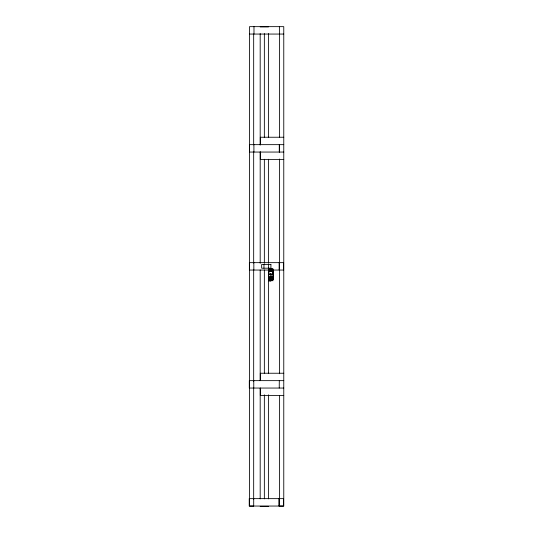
<?xml version="1.0" encoding="UTF-8"?>
<svg xmlns="http://www.w3.org/2000/svg" width="533" height="533" viewBox="0 0 533 533"><rect width="100%" height="100%" fill="white"/><g stroke="black" fill="none" stroke-linecap="round" stroke-linejoin="round"><path stroke-width="0.8" d="M269.818 280.864L270.171 280.425L269.745 279.425M271.917 270.051C272.676 269.511 271.703 268.206 272.889 268.605L272.889 270.051M271.937 269.531C270.757 266.886 269.611 270.744 268.772 268.605L268.772 270.051M269.811 280.871C271.99 281.317 271.99 279.219 272.889 280.871L272.889 279.425M269.791 271.27L269.798 271.257A2.065 2.065 0 0 1 271.863 271.257M270.278 270.044L273.143 270.051L273.143 279.425L268.512 279.425M269.725 279.952C268.519 280.091 270.391 281.464 268.772 280.871L268.772 279.425M260.184 26.903L268.512 26.903M249.511 34.059L283.769 34.059M283.769 137.241L260.324 137.241L260.324 144.65M283.769 144.65L249.437 144.65L249.437 152.058L283.769 152.058M283.769 159.46L260.324 159.46L260.324 152.058M269.984 269.072L271.49 269.072M272.929 271.27L268.732 271.27L268.512 277.113A2.312 2.312 0 0 0 270.831 279.425L270.831 280.871M268.732 274.275L272.929 274.275M270.171 280.411L271.67 280.411M283.769 373.24L260.324 373.24L260.324 380.642M283.769 380.642L249.297 380.642L249.297 388.051L283.769 388.051M283.769 395.459L260.324 395.459L260.324 388.051M253.675 506.097L249.511 506.097L249.511 26.65L283.769 26.65L283.769 506.097L279.605 506.097M260.184 506.35L268.512 506.35M272.929 276.187L273.143 277.113A2.312 2.312 0 0 1 270.831 279.425M279.605 34.139L279.605 137.354M279.605 158.994L279.605 263.042M279.605 269.705L279.605 373.746M279.605 395.393L279.605 499.434M279.372 26.65L279.445 34.059M279.372 144.65L279.372 152.058M279.299 144.65L279.299 152.058M279.305 262.649L279.305 270.051M279.299 380.642L279.232 388.051M279.225 262.649L279.225 270.051M279.165 498.641L279.165 506.05M279.085 498.641L279.085 506.05M273.143 270.051L273.143 279.425M272.136 279.425L272.136 279.952M270.944 268.605L270.944 270.051M270.944 279.425L270.944 280.871M270.831 268.605L270.831 270.051M270.711 268.605L270.711 270.051M270.711 279.425L270.711 280.871M269.525 269.531L269.525 270.051M268.599 264.495L268.599 268.199M268.512 33.566L268.512 137.607M268.512 159.254L268.512 263.295M268.512 269.958L268.512 373.173M268.512 394.813L268.512 498.861M264.348 33.566L264.348 137.607M264.348 159.254L264.348 263.295M264.348 269.958L264.348 373.173M264.348 394.813L264.348 498.861M263.968 264.495L263.968 268.199M260.184 33.566L260.184 145.103M260.184 151.758L260.184 263.295M260.184 269.958L260.184 380.662M260.184 388.151L260.184 498.861M253.981 26.65L253.981 34.059M253.908 144.65L253.908 152.058M253.841 262.649L253.841 270.051M253.768 380.642L253.768 388.051M253.701 498.641L253.701 506.05M253.675 34.139L253.675 144.849M253.675 151.505L253.675 263.042M253.675 269.705L253.675 381.242M253.675 387.897L253.675 499.434M270.498 274.189C270.917 275.514 271.524 273.249 270.498 274.189M270.431 274.049L268.845 274.162L268.845 271.384L272.816 271.384L272.816 274.162L270.431 274.049M283.629 262.649L249.371 262.649L249.371 270.051L283.629 270.051L283.629 262.649M270.917 264.495L261.656 264.495L261.656 268.199L270.917 268.199L270.917 264.495M283.489 498.641L249.231 498.641L249.231 506.05L283.489 506.05L283.489 498.641M270.098 278.386A1.472 1.472 0 0 0 272.296 277.113A1.472 1.472 0 0 0 270.098 275.841A1.472 1.472 0 0 0 270.098 278.386M270.478 277.726A0.706 0.706 0 0 0 271.537 277.113A0.706 0.706 0 0 0 270.478 276.5A0.706 0.706 0 0 0 270.478 277.726"/></g></svg>
